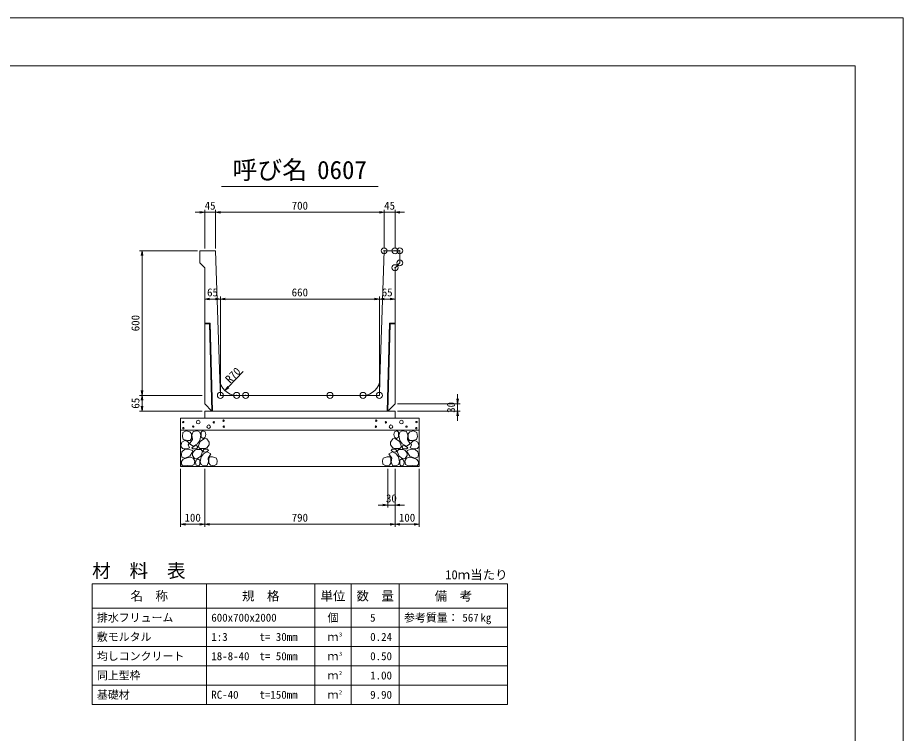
# Model space of a CAD drawing. Units: millimetres at full size, sheet at 1:50. Extents: x 42050 to 50460, y -5940 to 0.
# Drawn here: x 46784 to 50460, y -2970 to 0 of the extents above; entities that cross this region are included whole.
import ezdxf
from ezdxf.enums import TextEntityAlignment as Align

# ---------------------------------------------------------------- set-up
doc = ezdxf.new("R2010")
doc.units = ezdxf.units.MM
doc.header["$LTSCALE"] = 50
doc.header["$PDMODE"] = 32
doc.header["$PDSIZE"] = 25
doc.linetypes.add('DASHED_SPACED', pattern=[12, 6, -6])
for name, color, linetype, lineweight in [('0_2', 7, 'Continuous', 13), ('D-DCR-HCHn', 4, 'Continuous', 9), ('D-MTR-FRAM', 7, 'Continuous', 13), ('D-MTR-LINE', 7, 'Continuous', 13), ('D-STR-DIM', 7, 'Continuous', 13), ('D-STR-STRn', 1, 'Continuous', 13), ('D-TTL', 2, 'Continuous', 13), ('D-TTL-TXT', 7, 'Continuous', 13)]:
    doc.layers.add(name, color=color, linetype=linetype, lineweight=lineweight)
doc.layers.add('D-MTR', color=7, linetype='Continuous')
doc.layers.add('D-MTR-TXT', color=7, linetype='Continuous')
doc.styles.add('ＭＳ ゴシック', font='')
doc.styles.get('ＭＳ ゴシック').set_extended_font_data('MS Gothic')

# ---------------------------------------------------------------- blocks, each defined once
blk = doc.blocks.new('open_arrow')
at = {"color": 0, "linetype": 'Continuous', "lineweight": -2}
blk.add_lwpolyline([(7.5, 1.25), (0, 0), (7.5, -1.25)], dxfattribs=at)

msp = doc.modelspace()

# ---------------------------------------------------------------- linework, layer by layer
at = {"layer": '0_2'}
for p, q in [((47460, -1872.5), (47460, -2112.5)), ((47560, -1872.5), (47560, -2112.5)), ((47560, -1872.5), (47560, -2112.5)), ((48320, -1872.5), (48320, -2032.5)), ((48350, -1872.5), (48350, -2032.5)), ((48350, -1872.5), (48350, -2112.5)), ((48350, -1872.5), (48350, -2112.5)), ((48450, -1872.5), (48450, -2112.5)), ((48390, -2022.5), (48280, -2022.5)), ((47560, -2102.5), (47460, -2102.5)), ((48350, -2102.5), (47560, -2102.5)), ((48450, -2102.5), (48350, -2102.5))]:
    msp.add_line(p, q, dxfattribs=at)
at = {"layer": 'D-DCR-HCHn'}
for points in [[(47498.4, -1718.8), (47482.8, -1715.34), (47468.93, -1722.27), (47467.19, -1737.87), (47470.66, -1750.01), (47488, -1755.21), (47500.13, -1755.21), (47505.33, -1746.54), (47505.33, -1727.47)], [(47512.27, -1717.07), (47507.07, -1732.67), (47508.8, -1750.01), (47496.67, -1769.08), (47512.27, -1777.75), (47529.6, -1769.08), (47540, -1755.21), (47543.47, -1732.67), (47540, -1720.54), (47529.6, -1715.34)], [(47545.21, -1720.54), (47545.21, -1741.34), (47553.87, -1746.54), (47562.54, -1741.34), (47564.28, -1729.21), (47562.54, -1718.8), (47550.41, -1715.34)], [(48364.79, -1720.54), (48364.79, -1741.34), (48356.13, -1746.54), (48347.46, -1741.34), (48345.72, -1729.21), (48347.46, -1718.8), (48359.59, -1715.34)], [(48397.73, -1717.07), (48402.93, -1732.67), (48401.2, -1750.01), (48413.33, -1769.08), (48397.73, -1777.75), (48380.4, -1769.08), (48370, -1755.21), (48366.53, -1732.67), (48370, -1720.54), (48380.4, -1715.34)], [(48411.6, -1718.8), (48427.2, -1715.34), (48441.07, -1722.27), (48442.81, -1737.87), (48439.34, -1750.01), (48422, -1755.21), (48409.87, -1755.21), (48404.67, -1746.54), (48404.67, -1727.47)], [(47465.46, -1762.14), (47460.26, -1777.75), (47467.19, -1788.15), (47484.53, -1789.88), (47496.37, -1784.8), (47491.46, -1772.55), (47494.93, -1765.61), (47488, -1758.68), (47477.6, -1755.21)], [(47541.74, -1758.68), (47533.07, -1779.48), (47540, -1788.15), (47560.81, -1788.15), (47569.48, -1784.68), (47578.14, -1772.55), (47578.14, -1762.14), (47569.48, -1748.28), (47559.07, -1746.54)], [(48368.26, -1758.68), (48376.93, -1779.48), (48370, -1788.15), (48349.19, -1788.15), (48340.52, -1784.68), (48331.86, -1772.55), (48331.86, -1762.14), (48340.52, -1748.28), (48350.93, -1746.54)], [(48444.54, -1762.14), (48449.74, -1777.75), (48442.81, -1788.15), (48425.47, -1789.88), (48413.63, -1784.8), (48418.54, -1772.55), (48415.07, -1765.61), (48422, -1758.68), (48432.4, -1755.21)], [(47498.37, -1819.74), (47511.21, -1800.48), (47509.6, -1795.67), (47491.95, -1790.85), (47475.89, -1792.46), (47464.66, -1802.09), (47463.05, -1813.32), (47464.66, -1824.56), (47477.5, -1827.77)], [(47515.73, -1777.75), (47507.07, -1784.68), (47510.53, -1789.88), (47522.67, -1789.88), (47527.87, -1788.15), (47531.34, -1781.21), (47526.14, -1776.01)], [(47543.31, -1819.74), (47551.34, -1800.48), (47544.92, -1792.46), (47525.65, -1792.46), (47517.63, -1795.67), (47509.6, -1806.9), (47509.6, -1816.53), (47517.63, -1829.37), (47527.26, -1830.98)], [(47567.39, -1802.09), (47575.41, -1795.67), (47572.2, -1790.85), (47560.97, -1790.85), (47556.15, -1792.46), (47552.94, -1798.88), (47557.76, -1803.69)], [(48342.61, -1802.09), (48334.59, -1795.67), (48337.8, -1790.85), (48349.03, -1790.85), (48353.85, -1792.46), (48357.06, -1798.88), (48352.24, -1803.69)], [(48366.69, -1819.74), (48358.66, -1800.48), (48365.08, -1792.46), (48384.35, -1792.46), (48392.37, -1795.67), (48400.4, -1806.9), (48400.4, -1816.53), (48392.37, -1829.37), (48382.74, -1830.98)], [(48394.27, -1777.75), (48402.93, -1784.68), (48399.47, -1789.88), (48387.33, -1789.88), (48382.13, -1788.15), (48378.66, -1781.21), (48383.86, -1776.01)], [(48411.63, -1819.74), (48398.79, -1800.48), (48400.4, -1795.67), (48418.05, -1790.85), (48434.11, -1792.46), (48445.34, -1802.09), (48446.95, -1813.32), (48445.34, -1824.56), (48432.5, -1827.77)], [(47504.79, -1859.87), (47516.02, -1855.06), (47519.23, -1839.01), (47512.81, -1827.77), (47501.58, -1824.56), (47487.13, -1826.16), (47471.08, -1832.58), (47463.05, -1842.22), (47463.05, -1853.45), (47467.87, -1859.87), (47487.13, -1858.27)], [(47540.1, -1855.06), (47540.1, -1835.8), (47532.08, -1830.98), (47524.05, -1835.8), (47522.44, -1847.03), (47524.05, -1856.66), (47535.29, -1859.87)], [(47570.6, -1858.27), (47575.41, -1843.82), (47573.81, -1827.77), (47585.05, -1810.11), (47570.6, -1802.09), (47554.55, -1810.11), (47544.92, -1822.95), (47541.71, -1843.82), (47544.92, -1855.06), (47554.55, -1859.87)], [(47583.44, -1856.66), (47597.89, -1859.87), (47610.73, -1853.45), (47612.33, -1839.01), (47609.12, -1827.77), (47593.07, -1822.95), (47581.84, -1822.95), (47577.02, -1830.98), (47577.02, -1848.64)], [(48326.56, -1856.66), (48312.11, -1859.87), (48299.27, -1853.45), (48297.67, -1839.01), (48300.88, -1827.77), (48316.93, -1822.95), (48328.16, -1822.95), (48332.98, -1830.98), (48332.98, -1848.64)], [(48339.4, -1858.27), (48334.59, -1843.82), (48336.19, -1827.77), (48324.95, -1810.11), (48339.4, -1802.09), (48355.45, -1810.11), (48365.08, -1822.95), (48368.29, -1843.82), (48365.08, -1855.06), (48355.45, -1859.87)], [(48369.9, -1855.06), (48369.9, -1835.8), (48377.92, -1830.98), (48385.95, -1835.8), (48387.56, -1847.03), (48385.95, -1856.66), (48374.71, -1859.87)], [(48405.21, -1859.87), (48393.98, -1855.06), (48390.77, -1839.01), (48397.19, -1827.77), (48408.42, -1824.56), (48422.87, -1826.16), (48438.92, -1832.58), (48446.95, -1842.22), (48446.95, -1853.45), (48442.13, -1859.87), (48422.87, -1858.27)]]:
    msp.add_lwpolyline(points, close=True, dxfattribs=at)
for centre, radius in [((47470.73, -1678.54), 3), ((47533.34, -1678.54), 7.5), ((47576.66, -1697.54), 7.5), ((47597.71, -1679.34), 3), ((47638.13, -1672.49), 3), ((48271.87, -1672.49), 3), ((48312.29, -1679.34), 3), ((48333.34, -1697.54), 7.5), ((48376.66, -1678.54), 7.5), ((48439.27, -1678.54), 3), ((47471.87, -1703.59), 3), ((47512.29, -1696.75), 3), ((47639.27, -1697.54), 3), ((48270.73, -1697.54), 3), ((48397.71, -1696.75), 3), ((48438.13, -1703.59), 3)]:
    msp.add_circle(centre, radius, dxfattribs=at)
at = {"layer": 'D-MTR-FRAM'}
for p, q in [((47092.5, -2350), (48817.5, -2350)), ((47092.5, -2350), (47092.5, -2850)), ((48817.5, -2350), (48817.5, -2850)), ((47092.5, -2850), (48817.5, -2850))]:
    msp.add_line(p, q, dxfattribs=at)
at = {"layer": 'D-MTR-LINE'}
for p, q in [((47567.5, -2350), (47567.5, -2850)), ((48017.5, -2350), (48017.5, -2850)), ((48167.5, -2350), (48167.5, -2850)), ((48367.5, -2350), (48367.5, -2850)), ((47092.5, -2450), (48817.5, -2450)), ((47092.5, -2530), (48817.5, -2530)), ((47092.5, -2610), (48817.5, -2610)), ((47092.5, -2690), (48817.5, -2690)), ((47092.5, -2770), (48817.5, -2770))]:
    msp.add_line(p, q, dxfattribs=at)
at = {"layer": 'D-STR-DIM'}
for p, q in [((47520, -807.5), (47645, -807.5)), ((47560, -957.5), (47560, -797.5)), ((47605, -957.5), (47605, -797.5)), ((47605, -957.5), (47605, -797.5)), ((47605, -807.5), (48305, -807.5)), ((48265, -807.5), (48390, -807.5)), ((48305, -957.5), (48305, -797.5)), ((48305, -957.5), (48305, -797.5)), ((48350, -957.5), (48350, -797.5)), ((47530, -967.5), (47290, -967.5)), ((47300, -1567.5), (47300, -967.5)), ((47560, -1557.5), (47560, -1157.5)), ((47560, -1167.5), (47625, -1167.5)), ((47625, -1557.5), (47625, -1157.5)), ((47625, -1557.5), (47625, -1157.5)), ((47625, -1167.5), (48285, -1167.5)), ((48285, -1557.5), (48285, -1157.5)), ((48285, -1557.5), (48285, -1157.5)), ((48285, -1167.5), (48350, -1167.5)), ((48350, -1557.5), (48350, -1157.5)), ((47550, -1567.5), (47290, -1567.5)), ((47550, -1567.5), (47290, -1567.5)), ((47300, -1632.5), (47300, -1567.5)), ((48610, -1562.5), (48610, -1672.5)), ((48360, -1602.5), (48620, -1602.5)), ((47550, -1632.5), (47290, -1632.5)), ((48360, -1632.5), (48620, -1632.5))]:
    msp.add_line(p, q, dxfattribs=at)
msp.add_lwpolyline([(47644.04, -1547.82), (47657.82, -1533.32), (47720.09, -1467.87)], dxfattribs=at)
at = {"layer": 'D-STR-STRn'}
for p, q in [((47540, -967.5), (47605, -967.5)), ((47540, -967.5), (47540, -1017.5)), ((47605, -967.5), (47622.74, -1499.83)), ((48287.26, -1499.83), (48305, -967.5)), ((48305, -967.5), (48370, -967.5)), ((48370, -967.5), (48370, -1017.5)), ((47540, -1017.5), (47560, -1037.5)), ((48370, -1017.5), (48350, -1037.5)), ((47560, -1037.5), (47560, -1602.5)), ((48350, -1037.5), (48350, -1602.5)), ((47583, -1267.42), (47560, -1267.5)), ((47580.08, -1270.43), (47560.01, -1270.5)), ((47580.08, -1270.43), (47590, -1632.5)), ((47583, -1267.42), (47593, -1632.42)), ((48327, -1267.42), (48317, -1632.42)), ((48329.92, -1270.43), (48320, -1632.5)), ((48327, -1267.42), (48350, -1267.5)), ((48329.92, -1270.43), (48349.99, -1270.5)), ((47692.71, -1567.5), (48217.29, -1567.5)), ((47590, -1632.5), (47560, -1602.5)), ((48350, -1602.5), (48320, -1632.5)), ((47560, -1632.5), (48350, -1632.5)), ((47560, -1632.5), (47560, -1662.5)), ((47590, -1632.5), (48320, -1632.5)), ((48350, -1632.5), (48350, -1662.5)), ((47460, -1862.5), (47460, -1662.5)), ((47460, -1662.5), (48450, -1662.5)), ((48450, -1862.5), (48450, -1662.5)), ((47460, -1712.5), (48450, -1712.5)), ((47460, -1862.5), (48450, -1862.5))]:
    msp.add_line(p, q, dxfattribs=at)
at = {"layer": 'D-STR-STRn', "color": 2, "linetype": 'DASHED_SPACED'}
for p, q in [((47622.74, -1499.83), (47625, -1567.5)), ((48285, -1567.5), (48287.26, -1499.83)), ((47625, -1567.5), (47692.71, -1567.5)), ((48217.29, -1567.5), (48285, -1567.5))]:
    msp.add_line(p, q, dxfattribs=at)
at = {"layer": 'D-STR-STRn'}
for centre, start, end in [((47692.71, -1497.5), 181.90915, 270), ((48217.29, -1497.5), 270, 358.09085)]:
    msp.add_arc(centre, 70, start, end, dxfattribs=at)
for p in [(48305, -967.5), (48350, -967.5), (48370, -967.5), (48350, -1037.5), (48370, -1017.5), (47692.71, -1567.5), (47730, -1567.5), (48080, -1567.5), (48217.29, -1567.5)]:
    msp.add_point(p, dxfattribs=at)
at = {"layer": 'D-STR-STRn', "color": 2}
for p in [(47625, -1567.5), (48285, -1567.5)]:
    msp.add_point(p, dxfattribs=at)
at = {"layer": 'D-TTL'}
for points in [[(42050, -5940), (50460, -5940), (50460, 0), (42050, 0)], [(42250, -5740), (50260, -5740), (50260, -200), (42250, -200)]]:
    msp.add_lwpolyline(points, close=True, dxfattribs=at)
at = {"layer": 'D-TTL-TXT'}
msp.add_line((47630, -700), (48280, -700), dxfattribs=at)

# ---------------------------------------------------------------- block references
at = {"layer": '0_2', "xscale": 2.67, "yscale": 2.67, "rotation": 180}
for p in [(48320, -2022.5), (47560, -2102.5), (48350, -2102.5), (48450, -2102.5)]:
    msp.add_blockref('open_arrow', p, dxfattribs=at)
at = {"layer": '0_2', "xscale": 2.67, "yscale": 2.67}
for p in [(48350, -2022.5), (47460, -2102.5), (47560, -2102.5), (48350, -2102.5)]:
    msp.add_blockref('open_arrow', p, dxfattribs=at)
at = {"layer": 'D-STR-DIM', "xscale": 2.67, "yscale": 2.67}
for p, rotation in [((47560, -807.5), 180), ((48305, -807.5), 180), ((48305, -807.5), 180), ((47300, -967.5), 270), ((47625, -1167.5), 180), ((48285, -1167.5), 180), ((48350, -1167.5), 180), ((47644.04, -1547.82), 46.4), ((47300, -1567.5), 90), ((47300, -1567.5), 270), ((47300, -1632.5), 90), ((48610, -1602.5), 90), ((48610, -1632.5), 270)]:
    msp.add_blockref('open_arrow', p, dxfattribs=dict(at, rotation=rotation))
for p in [(47605, -807.5), (47605, -807.5), (48350, -807.5), (47560, -1167.5), (47625, -1167.5), (48285, -1167.5)]:
    msp.add_blockref('open_arrow', p, dxfattribs=at)

# ---------------------------------------------------------------- texts
at = {"layer": '0_2', "style": 'ＭＳ ゴシック'}
for s, p in [('30', (48335, -1995)), ('100', (47510, -2075)), ('790', (47955, -2075)), ('100', (48400, -2075))]:
    msp.add_text(s, height=33.23, dxfattribs=at).set_placement(p, align=Align.MIDDLE_CENTER)
at = {"layer": 'D-MTR', "style": 'ＭＳ ゴシック'}
msp.add_text('材\u3000料\u3000表', height=56.96, dxfattribs=at).set_placement((47092.5, -2340.92), align=Align.BOTTOM_LEFT)
msp.add_text('10ｍ当たり', height=37.98, dxfattribs=at).set_placement((48817.5, -2342.28), align=Align.BOTTOM_RIGHT)
at = {"layer": 'D-MTR-TXT', "style": 'ＭＳ ゴシック'}
for s, height, p in [('名\u3000称', 37.98, (47330, -2400)), ('規\u3000格', 37.98, (47792.5, -2400)), ('単位', 37.98, (48092.5, -2400)), ('数\u3000量', 37.98, (48267.5, -2400)), ('備\u3000考', 37.98, (48592.5, -2400)), ('個', 33.23, (48092.5, -2490)), ('ｍ', 33.23, (48092.5, -2570)), ('ｍ', 33.23, (48092.5, -2650)), ('ｍ', 33.23, (48092.5, -2730)), ('ｍ', 33.23, (48092.5, -2810))]:
    msp.add_text(s, height=height, dxfattribs=at).set_placement(p, align=Align.MIDDLE_CENTER)
for s, p in [('排水フリューム', (47112.5, -2490)), ('600x700x2000', (47587.5, -2490)), ('参考質量：    kg', (48387.5, -2490)), ('敷モルタル', (47112.5, -2570)), ('1:3', (47587.5, -2570)), ('t= 30mm', (47787.5, -2570)), ('均しコンクリート', (47112.5, -2650)), ('18-8-40', (47587.5, -2650)), ('t= 50mm', (47787.5, -2650)), ('同上型枠', (47112.5, -2730)), ('基礎材', (47112.5, -2810)), ('RC-40', (47587.5, -2810)), ('t=150mm', (47787.5, -2810))]:
    msp.add_text(s, height=33.23, dxfattribs=at).set_placement(p, align=Align.MIDDLE_LEFT)
for s, p in [('5', (48269.28, -2490)), ('567', (48697.5, -2490))]:
    msp.add_text(s, height=33.23, dxfattribs=at).set_placement(p, align=Align.MIDDLE_RIGHT)
for s, p in [('3', (48117.5, -2573.19)), ('3', (48117.5, -2653.19)), ('2', (48117.5, -2733.19)), ('2', (48117.5, -2813.19))]:
    msp.add_text(s, height=16.61, dxfattribs=at).set_placement(p, align=Align.BOTTOM_LEFT)
at = {"layer": 'D-MTR-TXT', "color": 6, "style": 'ＭＳ ゴシック'}
for s, p in [('0.24', (48337.5, -2570)), ('0.50', (48337.5, -2650)), ('1.00', (48337.5, -2730)), ('9.90', (48337.5, -2810))]:
    msp.add_text(s, height=33.23, dxfattribs=at).set_placement(p, align=Align.MIDDLE_RIGHT)
at = {"layer": 'D-STR-DIM', "style": 'ＭＳ ゴシック'}
for s, p in [('45', (47582.5, -780)), ('700', (47955, -780)), ('45', (48327.5, -780)), ('65', (47592.5, -1140)), ('660', (47955, -1140)), ('65', (48317.5, -1140))]:
    msp.add_text(s, height=33.23, dxfattribs=at).set_placement(p, align=Align.MIDDLE_CENTER)
for s, p in [('600', (47272.5, -1267.5)), ('65', (47272.5, -1600)), ('30', (48582.5, -1617.5))]:
    msp.add_text(s, height=33.23, rotation=90, dxfattribs=at).set_placement(p, align=Align.MIDDLE_CENTER)
msp.add_text('R70', height=33.23, rotation=45, dxfattribs=at).set_placement((47653.31, -1507.54), align=Align.MIDDLE_LEFT)
at = {"layer": 'D-TTL-TXT', "style": 'ＭＳ ゴシック'}
for s, p in [('呼び名', (47830, -692.5)), ('0607', (48130, -692.5))]:
    msp.add_text(s, height=75.95, dxfattribs=at).set_placement(p, align=Align.BOTTOM_CENTER)

doc.saveas('drawing.dxf')
